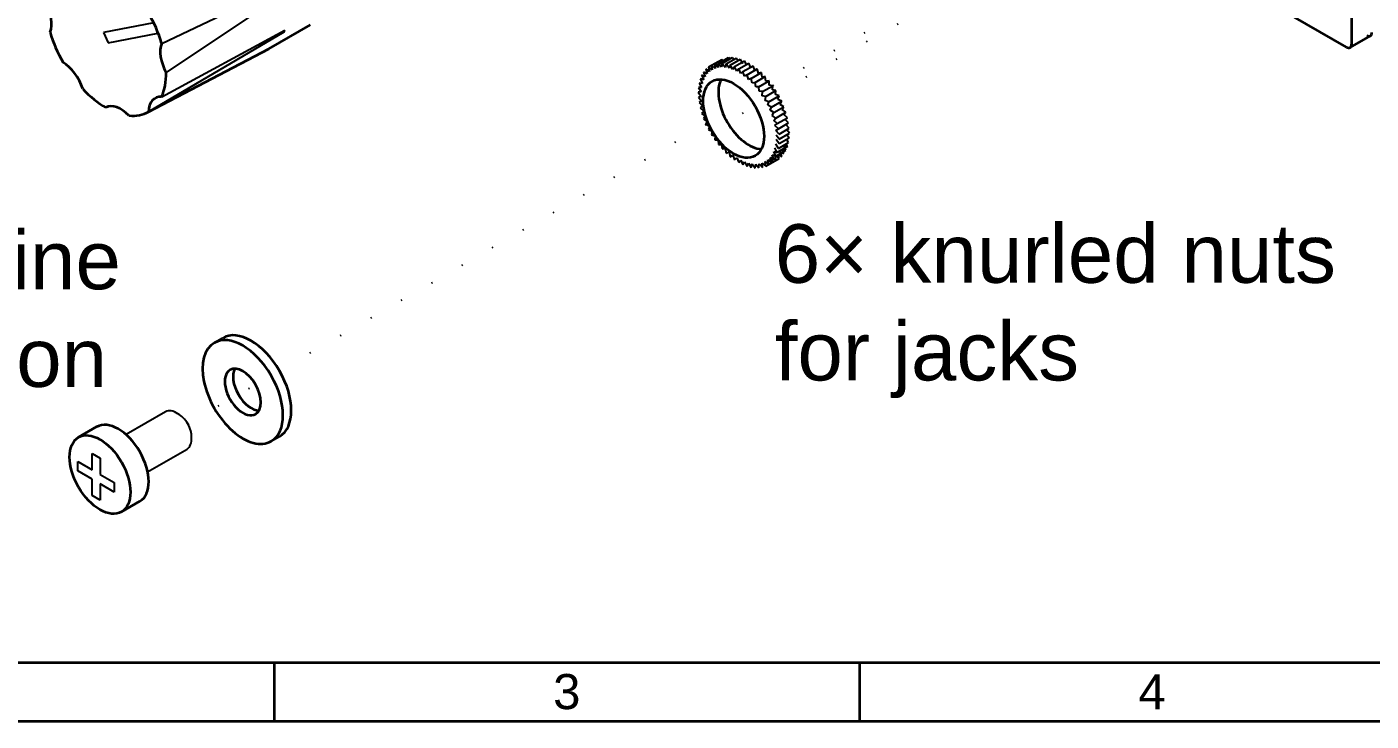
# Model space of a CAD drawing. Header units: millimetres. Extents: x 10 to 410, y 10 to 287.
# Drawn here: x 93.9 to 208.7, y 10 to 69.3 of the extents above; entities that cross this region are included whole.
import ezdxf

# ---------------------------------------------------------------- set-up
doc = ezdxf.new("R2010")
doc.units = ezdxf.units.MM
doc.linetypes.add('ACAD_ISO07W100', pattern=[3, 0.1, -2.9])
for name, color, linetype, lineweight, true_color in [('assembly lines', 14, 'ACAD_ISO07W100', 25, 0x800000), ('details', 7, 'Continuous', 25, 0x000000), ('frame', 5, 'Continuous', 35, 0x0000ff), ('notes', 94, 'Continuous', 25, 0x008000), ('outlines', 7, 'Continuous', 35, 0x000000)]:
    doc.layers.add(name, color=color, linetype=linetype, lineweight=lineweight, true_color=true_color)
doc.styles.add('textstyle12', font='')
doc.styles.add('textstyle14', font='')
doc.styles.add('textstyle31', font='')
doc.styles.add('textstyle34', font='')
doc.styles.get('textstyle12').set_extended_font_data('Nimbus Sans L')
doc.styles.get('textstyle14').set_extended_font_data('Nimbus Sans L')
doc.styles.get('textstyle31').set_extended_font_data('Nimbus Sans L')
doc.styles.get('textstyle34').set_extended_font_data('Nimbus Sans L')

msp = doc.modelspace()

# ---------------------------------------------------------------- linework, layer by layer
at = {"layer": 'assembly lines'}
for p, q in [((157.82, 63.5), (203.69, 89.98)), ((157.61, 64.25), (188.54, 82.11)), ((152.42, 60.38), (156.09, 62.5)), ((153.38, 61.81), (155.68, 63.13)), ((115.45, 39.91), (151.89, 60.95)), ((107.62, 35.39), (113.41, 38.73))]:
    msp.add_line(p, q, dxfattribs=at)
at = {"layer": 'details'}
for p, q in [((105.39, 67.87), (116.04, 72.91)), ((116.15, 72.33), (105.78, 65.37)), ((104.71, 69.62), (100.43, 68.79)), ((105.39, 63.31), (115.91, 69)), ((100.43, 68.79), (100.81, 67.9)), ((100.81, 67.9), (105.1, 68.73)), ((115.83, 68.83), (104.27, 62.03)), ((152.96, 66.16), (153.82, 66.66)), ((153.28, 66.16), (154.14, 66.66)), ((153.62, 66.11), (154.48, 66.61)), ((153.93, 66.53), (153.82, 66.66)), ((154.27, 66.49), (154.14, 66.66)), ((154.62, 66.4), (154.48, 66.61)), ((151.89, 65.66), (152, 65.26)), ((152.2, 65.46), (151.89, 65.66)), ((152.11, 65.85), (153.24, 66.5)), ((152.11, 65.85), (152.2, 65.46)), ((152.42, 65.62), (152.11, 65.85)), ((152.37, 66), (152.42, 65.62)), ((152.67, 65.73), (152.37, 66)), ((152.65, 66.1), (152.67, 65.73)), ((152.94, 65.8), (152.65, 66.1)), ((153.06, 65.96), (152.75, 66.16)), ((152.96, 66.16), (152.94, 65.8)), ((153.23, 65.83), (152.96, 66.16)), ((152.98, 66.35), (153.06, 65.96)), ((153.29, 66.12), (152.98, 66.35)), ((153.28, 66.16), (153.23, 65.83)), ((153.24, 66.5), (153.29, 66.12)), ((153.54, 66.23), (153.24, 66.5)), ((153.54, 65.81), (153.28, 66.16)), ((153.62, 66.11), (153.54, 65.81)), ((153.86, 65.74), (153.62, 66.11)), ((153.97, 66.02), (153.86, 65.74)), ((153.97, 66.02), (154.83, 66.52)), ((154.19, 65.63), (153.97, 66.02)), ((154.33, 65.88), (154.19, 65.63)), ((154.33, 65.88), (155.19, 66.38)), ((154.52, 65.48), (154.33, 65.88)), ((154.69, 65.69), (154.52, 65.48)), ((154.69, 65.69), (155.55, 66.19)), ((154.86, 65.29), (154.69, 65.69)), ((155.05, 66.13), (154.83, 66.52)), ((155.05, 65.46), (154.86, 65.29)), ((155.05, 65.46), (155.92, 65.96)), ((155.19, 65.06), (155.05, 65.46)), ((155.34, 66.07), (155.19, 66.38)), ((155.41, 65.19), (156.27, 65.69)), ((155.7, 65.84), (155.55, 66.19)), ((156.05, 65.56), (155.92, 65.96)), ((156.27, 65.69), (156.05, 65.56)), ((156.38, 65.29), (156.27, 65.69)), ((151.3, 64.48), (151.52, 64.1)), ((151.59, 64.44), (151.3, 64.48)), ((151.39, 64.83), (151.59, 64.44)), ((151.7, 64.74), (151.39, 64.83)), ((151.52, 65.15), (151.7, 64.74)), ((151.83, 65.02), (151.52, 65.15)), ((151.69, 65.42), (151.83, 65.02)), ((152, 65.26), (151.69, 65.42)), ((155.41, 65.19), (155.19, 65.06)), ((155.52, 64.79), (155.41, 65.19)), ((155.76, 64.88), (155.52, 64.79)), ((155.76, 64.88), (156.62, 65.38)), ((155.84, 64.48), (155.76, 64.88)), ((156.1, 64.53), (155.84, 64.48)), ((156.1, 64.53), (156.96, 65.03)), ((156.14, 64.15), (156.1, 64.53)), ((156.62, 65.38), (156.38, 65.29)), ((156.42, 64.16), (157.29, 64.66)), ((156.7, 64.98), (156.62, 65.38)), ((156.96, 65.03), (156.7, 64.98)), ((157.01, 64.65), (156.96, 65.03)), ((157.29, 64.66), (157.01, 64.65)), ((157.3, 64.29), (157.29, 64.66)), ((151.49, 63.73), (151.22, 63.69)), ((151.22, 63.69), (151.49, 63.34)), ((151.24, 64.1), (151.49, 63.73)), ((151.52, 64.1), (151.24, 64.1)), ((151.49, 63.34), (151.24, 63.26)), ((151.24, 63.26), (151.52, 62.94)), ((156.42, 64.16), (156.14, 64.15)), ((156.43, 63.79), (156.42, 64.16)), ((156.72, 63.75), (156.43, 63.79)), ((156.7, 63.4), (156.72, 63.75)), ((157.01, 63.33), (156.7, 63.4)), ((156.72, 63.75), (157.59, 64.25)), ((156.95, 63), (157.01, 63.33)), ((157.01, 63.33), (157.87, 63.83)), ((157.26, 62.88), (158.13, 63.38)), ((157.59, 64.25), (157.3, 64.29)), ((157.57, 63.9), (157.59, 64.25)), ((157.87, 63.83), (157.57, 63.9)), ((157.82, 63.5), (157.87, 63.83)), ((158.13, 63.38), (157.82, 63.5)), ((158.04, 63.08), (158.13, 63.38)), ((151.52, 62.94), (151.3, 62.82)), ((151.3, 62.82), (151.59, 62.52)), ((151.59, 62.52), (151.39, 62.36)), ((151.39, 62.36), (151.7, 62.09)), ((151.7, 62.09), (151.52, 61.89)), ((157.26, 62.88), (156.95, 63)), ((157.18, 62.58), (157.26, 62.88)), ((157.49, 62.42), (157.18, 62.58)), ((157.38, 62.15), (157.49, 62.42)), ((157.69, 61.96), (157.38, 62.15)), ((157.49, 62.42), (158.36, 62.92)), ((157.69, 61.96), (158.55, 62.46)), ((158.36, 62.92), (158.04, 63.08)), ((158.24, 62.65), (158.36, 62.92)), ((158.55, 62.46), (158.24, 62.65)), ((158.41, 62.22), (158.55, 62.46)), ((158.72, 61.99), (158.41, 62.22)), ((151.52, 61.89), (151.83, 61.66)), ((151.83, 61.66), (151.69, 61.42)), ((151.69, 61.42), (152, 61.23)), ((152, 61.23), (151.89, 60.96)), ((151.89, 60.96), (152.2, 60.8)), ((157.54, 61.72), (157.69, 61.96)), ((157.85, 61.49), (157.54, 61.72)), ((157.68, 61.29), (157.85, 61.49)), ((157.98, 61.02), (157.68, 61.29)), ((157.78, 60.86), (157.98, 61.02)), ((157.85, 61.49), (158.72, 61.99)), ((157.98, 61.02), (158.85, 61.52)), ((158.08, 60.57), (158.94, 61.07)), ((158.55, 61.79), (158.72, 61.99)), ((158.85, 61.52), (158.55, 61.79)), ((158.65, 61.36), (158.85, 61.52)), ((158.94, 61.07), (158.65, 61.36)), ((158.72, 60.94), (158.94, 61.07)), ((159, 60.62), (158.72, 60.94)), ((152.2, 60.8), (152.11, 60.5)), ((152.11, 60.5), (152.42, 60.38)), ((152.42, 60.38), (152.37, 60.06)), ((152.37, 60.06), (152.67, 59.98)), ((152.67, 59.98), (152.65, 59.63)), ((158.08, 60.57), (157.78, 60.86)), ((157.85, 60.44), (158.08, 60.57)), ((158.13, 60.12), (157.85, 60.44)), ((158.15, 59.69), (157.89, 60.04)), ((158.13, 60.12), (159, 60.62)), ((159, 59.78), (158.13, 59.28)), ((158.15, 59.69), (159.02, 60.19)), ((159.02, 60.19), (158.78, 60.5)), ((159, 59.78), (158.81, 60.07)), ((152.65, 59.63), (152.94, 59.6)), ((152.94, 59.6), (152.96, 59.23)), ((152.96, 59.23), (153.23, 59.23)), ((153.23, 59.23), (153.28, 58.85)), ((153.28, 58.85), (153.54, 58.9)), ((153.54, 58.9), (153.62, 58.5)), ((153.62, 58.5), (153.86, 58.6)), ((153.86, 58.6), (153.97, 58.19)), ((157.85, 58.24), (157.68, 58.64)), ((157.68, 58.64), (157.98, 58.55)), ((157.98, 58.55), (157.78, 58.95)), ((158.08, 58.9), (157.85, 59.28)), ((157.85, 58.24), (158.72, 58.74)), ((158.13, 59.28), (157.89, 59.65)), ((158.85, 59.05), (157.98, 58.55)), ((158.08, 58.9), (158.94, 59.4)), ((158.36, 58.22), (158.24, 58.62)), ((158.24, 58.62), (158.55, 58.46)), ((158.55, 58.46), (158.41, 58.86)), ((158.41, 58.86), (158.72, 58.74)), ((158.72, 58.74), (158.55, 59.14)), ((158.55, 59.14), (158.85, 59.05)), ((158.85, 59.05), (158.73, 59.28)), ((158.94, 59.4), (158.79, 59.66)), ((153.97, 58.19), (154.19, 58.33)), ((154.19, 58.33), (154.33, 57.92)), ((154.33, 57.92), (154.52, 58.09)), ((154.52, 58.09), (154.69, 57.69)), ((154.69, 57.69), (154.86, 57.9)), ((154.86, 57.9), (155.05, 57.5)), ((155.05, 57.5), (155.19, 57.75)), ((155.19, 57.75), (155.41, 57.36)), ((155.41, 57.36), (155.52, 57.64)), ((155.52, 57.64), (155.76, 57.27)), ((155.76, 57.27), (155.84, 57.57)), ((155.84, 57.57), (156.1, 57.22)), ((156.1, 57.22), (156.14, 57.55)), ((156.14, 57.55), (156.42, 57.23)), ((156.42, 57.23), (156.43, 57.58)), ((156.43, 57.58), (156.72, 57.28)), ((156.72, 57.28), (156.7, 57.65)), ((156.7, 57.65), (157.01, 57.38)), ((157.01, 57.38), (156.95, 57.77)), ((156.95, 57.77), (157.26, 57.53)), ((157.01, 57.38), (158.13, 58.03)), ((157.26, 57.53), (157.18, 57.92)), ((157.18, 57.92), (157.49, 57.72)), ((157.49, 57.72), (157.38, 58.12)), ((157.38, 58.12), (157.69, 57.96)), ((157.69, 57.96), (157.54, 58.36)), ((157.54, 58.36), (157.85, 58.24)), ((157.59, 57.78), (157.57, 58.15)), ((157.57, 58.15), (157.87, 57.88)), ((157.87, 57.88), (157.82, 58.27)), ((157.82, 58.27), (158.13, 58.03)), ((158.13, 58.03), (158.04, 58.42)), ((158.04, 58.42), (158.36, 58.22)), ((105.72, 36.41), (102.35, 34.46)), ((98.22, 31.36), (98.22, 32.16)), ((98.22, 32.16), (99.44, 31.46)), ((99.44, 32.86), (100.13, 32.46)), ((99.44, 31.46), (99.44, 32.86)), ((100.13, 32.46), (100.13, 31.06)), ((104.18, 31.28), (107.56, 33.23)), ((99.44, 30.66), (98.22, 31.36)), ((100.13, 31.06), (101.34, 30.36)), ((99.44, 29.26), (99.44, 30.66)), ((101.34, 29.56), (100.13, 30.26)), ((100.13, 30.26), (100.13, 28.86)), ((101.34, 30.36), (101.34, 29.56)), ((100.13, 28.86), (99.44, 29.26))]:
    msp.add_line(p, q, dxfattribs=at)
for centre, major_axis, start_param, end_param in [((110.75, 74.2), (-3.89, 6.74), 3.534142, 3.569239), ((106.64, 34.82), (-0.92, 1.59), 5.403174, 0), ((106.87, 34.95), (-0.75, 1.3), 3.822504, 5.602278), ((106.64, 34.82), (-0.92, 1.59), 3.141593, 4.021609)]:
    msp.add_ellipse(centre, major_axis=major_axis, ratio=0.57735, start_param=start_param, end_param=end_param, dxfattribs=at)
at = {"layer": 'frame'}
for p, q in [((15, 15), (405, 15)), ((115, 15), (115, 10)), ((165, 15), (165, 10)), ((10, 10), (410, 10))]:
    msp.add_line(p, q, dxfattribs=at)
at = {"layer": 'outlines'}
for p, q in [((207.05, 195.29), (207.05, 67.79)), ((206.61, 67.54), (181.5, 82.04)), ((114.55, 67.41), (118.11, 69.46)), ((206.92, 67.51), (208.65, 68.51)), ((104.27, 62.03), (114.55, 67.41)), ((109.9, 42.3), (110.6, 42.71)), ((98.28, 34.24), (99.84, 35.14)), ((114.75, 33.9), (115.45, 34.31)), ((101.95, 27.87), (103.51, 28.77))]:
    msp.add_line(p, q, dxfattribs=at)
for centre, major_axis, start_param, end_param in [((94.09, 70.62), (-1.34, 2.32), 3.561546, 4.685135), ((100.62, 68.35), (-3.65, 6.32), 4.31969, 4.712389), ((100.62, 68.35), (-3.65, 6.32), 1.178097, 1.570796), ((107.16, 66.07), (-1.34, 2.32), 0.419953, 1.543542), ((206.61, 68.04), (-0.306, 0.53), 2.356194, 3.926991), ((208.35, 69.04), (-0.306, 0.53), 2.356194, 3.926991), ((96.92, 64.09), (-1.34, 2.32), 4.346944, 5.470533), ((100.62, 68.35), (-3.65, 6.32), 3.534292, 3.926991), ((155.55, 62.19), (-1.84, 3.18), 0.361367, 2.780226), ((100.62, 68.35), (-3.65, 6.32), 1.963495, 2.356194), ((106.16, 60.87), (-1.34, 2.32), 5.91774, 0.758144), ((101.92, 60.05), (-1.34, 2.32), 5.132342, 6.255931), ((100.62, 68.35), (-3.65, 6.32), 2.748894, 3.141593), ((112.32, 38.1), (-2.43, 4.2), 3.141593, 0), ((113.03, 38.51), (-2.43, 4.2), 3.141593, 0), ((112.32, 38.1), (-2.43, 4.2), 0, 3.141593), ((112.32, 38.1), (-1.09, 1.89), 3.141593, 0), ((112.32, 38.1), (-1.09, 1.89), 0, 3.141593), ((113.03, 38.51), (-1.09, 1.89), 0.327602, 2.813991), ((101.68, 31.95), (-1.84, 3.18), 3.141593, 0)]:
    msp.add_ellipse(centre, major_axis=major_axis, ratio=0.57735, start_param=start_param, end_param=end_param, dxfattribs=at)
for centre in [(154.25, 61.44), (100.12, 31.05)]:
    msp.add_ellipse(centre, major_axis=(-1.84, 3.18), ratio=0.57735, dxfattribs=at)

# ---------------------------------------------------------------- texts
at = {"layer": 'frame', "char_height": 3, "attachment_point": 5}
for s, insert, style in [('3', (140, 12.5), 'textstyle14'), ('4', (190, 12.5), 'textstyle12')]:
    msp.add_mtext(s, dxfattribs=dict(at, insert=insert, style=style))
at = {"layer": 'notes', "char_height": 5, "attachment_point": 4}
for s, insert, style in [('2× M3×6 machine\\Pscrews with nylon\\Pwashers', (46, 41), 'textstyle34'), ('6× knurled nuts\\Pfor jacks', (157.76, 45), 'textstyle31')]:
    msp.add_mtext(s, dxfattribs=dict(at, insert=insert, style=style))

doc.saveas('drawing.dxf')
